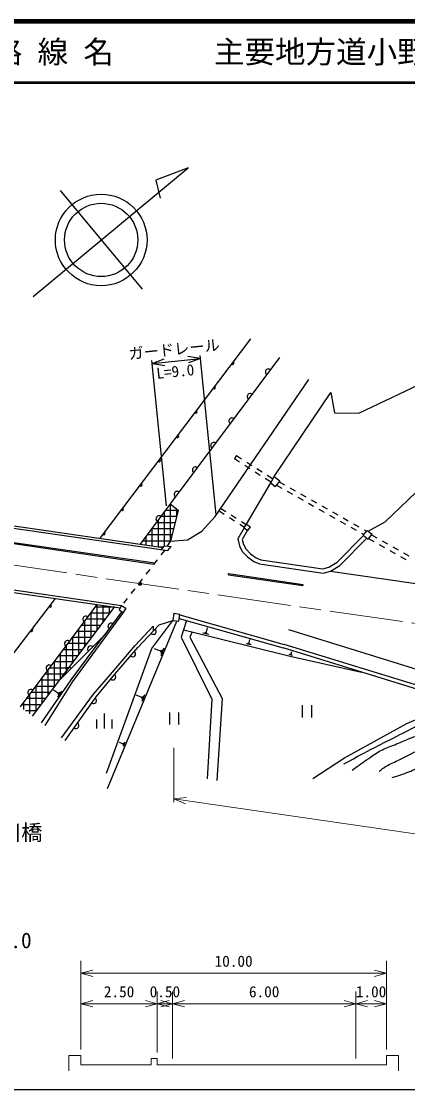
# Model space of a CAD drawing. Units: millimetres, scale not verified, with parts at other scales. Extents: x 40000 to 680000, y 20000 to 380000.
# Drawn here: x 185221 to 248447, y 205000 to 380000 of the extents above; entities that cross this region are included whole.
import ezdxf
from ezdxf.enums import TextEntityAlignment as Align

# ---------------------------------------------------------------- set-up
doc = ezdxf.new("R2010")
doc.units = ezdxf.units.MM
doc.header["$LTSCALE"] = 1000
doc.header["$PDMODE"] = 32
doc.header["$PDSIZE"] = 500
doc.linetypes.add('CHAIN', pattern=[18.5, 12, -1.5, 3.5, -1.5])
for name, color, linetype, lineweight in [('S-BGD', 7, 'Continuous', 25), ('S-BMK', 2, 'CHAIN', 13), ('S-STR-HTXT', 7, 'Continuous', 13), ('S-STR-STRC', 7, 'Continuous', 25), ('S-TTL', 2, 'Continuous', 140), ('S-TTL-BAND', 7, 'Continuous', 25), ('S-TTL-LINE', 7, 'Continuous', 50)]:
    doc.layers.add(name, color=color, linetype=linetype, lineweight=lineweight)
doc.layers.add('S-OTRS', color=6, linetype='Continuous')
doc.layers.add('S-TTL-TXT', color=7, linetype='Continuous')
doc.styles.add('ＭＳ ゴシック', font='')
doc.styles.get('ＭＳ ゴシック').set_extended_font_data('MS Gothic')

msp = doc.modelspace()

# ---------------------------------------------------------------- linework, layer by layer
at = {"layer": 'S-BGD'}
for p, q in [((187128, 334931), (212542, 356027)), ((212542, 356027), (207256, 353985)), ((207256, 353985), (207933, 351062)), ((191579, 352271), (204992, 336113)), ((198097, 295315), (222756, 328013)), ((216948, 298883), (232297, 321325)), ((240461, 315830), (252533, 321541)), ((226627, 305453), (235888, 319189)), ((235888, 319189), (236502, 315870)), ((236502, 315870), (240461, 315830)), ((220417, 308881), (220094, 308376)), ((220094, 308376), (220937, 307837)), ((220417, 308881), (221260, 308343)), ((244751, 298021), (255605, 308387)), ((221779, 307299), (222622, 306760)), ((222103, 307804), (222945, 307266)), ((223788, 306728), (224631, 306189)), ((223465, 306222), (224308, 305684)), ((225150, 305145), (225993, 304607)), ((225473, 305651), (226316, 305113)), ((226030, 304429), (226627, 305453)), ((226627, 305453), (227531, 304707)), ((227531, 304707), (226787, 303805)), ((227425, 304579), (228295, 304086)), ((222082, 297645), (226030, 304429)), ((226030, 304429), (226787, 303805)), ((226973, 304030), (227843, 303538)), ((228713, 303045), (229584, 302553)), ((229166, 303594), (230036, 303101)), ((230454, 302060), (231324, 301568)), ((230906, 302609), (231777, 302116)), ((232195, 301075), (233065, 300583)), ((232647, 301624), (233517, 301131)), ((208599, 299633), (208599, 294059)), ((208815, 299924), (210889, 299924)), ((209599, 300981), (209599, 294769)), ((209599, 300981), (210889, 299924)), ((210889, 299924), (209635, 294827)), ((210599, 300161), (210599, 298746)), ((217595, 299800), (218439, 299263)), ((217864, 300222), (218707, 299685)), ((233935, 300091), (234806, 299598)), ((234388, 300639), (235258, 300146)), ((236128, 299654), (236999, 299161)), ((181712, 297694), (208412, 293818)), ((207332, 297924), (210397, 297924)), ((207599, 298284), (207599, 293936)), ((208073, 298924), (210643, 298924)), ((214786, 296511), (216948, 298883)), ((219282, 298725), (220125, 298188)), ((219551, 299147), (220394, 298610)), ((220969, 297651), (221739, 297160)), ((221237, 298072), (222028, 297568)), ((221668, 297059), (222082, 297645)), ((222082, 297645), (222701, 297207)), ((235676, 299106), (236546, 298613)), ((237417, 298121), (238287, 297628)), ((237869, 298669), (238739, 298177)), ((239609, 297684), (240480, 297192)), ((241994, 296484), (244751, 298021)), ((181655, 297298), (209212, 293298)), ((205848, 295924), (209905, 295924)), ((206590, 296924), (210151, 296924)), ((206599, 296936), (206599, 294081)), ((212429, 295050), (214786, 296511)), ((221668, 297059), (220633, 295216)), ((222242, 296652), (221379, 295116)), ((221668, 297059), (222286, 296621)), ((222286, 296621), (222701, 297207)), ((236901, 291410), (241248, 295782)), ((239157, 297136), (240028, 296643)), ((240898, 296151), (241278, 295936)), ((241191, 295828), (241828, 296618)), ((241191, 295828), (241994, 295179)), ((241350, 296699), (241724, 296488)), ((241828, 296618), (242632, 295968)), ((241994, 295179), (242632, 295968)), ((242546, 295862), (243418, 295373)), ((181293, 294824), (206919, 291104)), ((181322, 295022), (207060, 291286)), ((205107, 294924), (209659, 294924)), ((205599, 295588), (205599, 294226)), ((208130, 293455), (208638, 294109)), ((208638, 294109), (209720, 293952)), ((209146, 294035), (209635, 294827)), ((209635, 294827), (212429, 295050)), ((220633, 295216), (220920, 294067)), ((220920, 294067), (221376, 293159)), ((221379, 295116), (221580, 294312)), ((221580, 294312), (221953, 293571)), ((237337, 290856), (241795, 295340)), ((242068, 295270), (242940, 294782)), ((243813, 294293), (244685, 293804)), ((244291, 294885), (245163, 294396)), ((207685, 293924), (208494, 293924)), ((208681, 293375), (208068, 292585)), ((209212, 293298), (209720, 293952)), ((221376, 293159), (222255, 292262)), ((221953, 293571), (222716, 292792)), ((222255, 292262), (223284, 291503)), ((222716, 292792), (223631, 292117)), ((245558, 293315), (246430, 292826)), ((246036, 293907), (246908, 293418)), ((247302, 292337), (248175, 291849)), ((247780, 292929), (248653, 292440)), ((207455, 291795), (206842, 291005)), ((207060, 291286), (206919, 291104)), ((223284, 291503), (224206, 291121)), ((223631, 292117), (224415, 291793)), ((224206, 291121), (234613, 289611)), ((224415, 291793), (234559, 290320)), ((234559, 290320), (235530, 290575)), ((235530, 290575), (236901, 291410)), ((235807, 289924), (237337, 290856)), ((206229, 290215), (205616, 289425)), ((219120, 289333), (219148, 289531)), ((219120, 289333), (231297, 287566)), ((219148, 289531), (231326, 287764)), ((234613, 289611), (235807, 289924)), ((235807, 289924), (249799, 287933)), ((180151, 287007), (201402, 283922)), ((180209, 287403), (201634, 284293)), ((203777, 287054), (203164, 286264)), ((205003, 288634), (204390, 287844)), ((231297, 287566), (231326, 287764)), ((177178, 267592), (190782, 285464)), ((202551, 285474), (201938, 284684)), ((197574, 284478), (185022, 267712)), ((187053, 266191), (200454, 284060)), ((200454, 284060), (197261, 284060)), ((197574, 284478), (197574, 280220)), ((198574, 284333), (198574, 281553)), ((199574, 284188), (199574, 282886)), ((201634, 284293), (201204, 283606)), ((201204, 283606), (201909, 283165)), ((201634, 284293), (202339, 283851)), ((202339, 283851), (201909, 283165)), ((193623, 271832), (201941, 283141)), ((195574, 281807), (195574, 277553)), ((198954, 282060), (195763, 282060)), ((199704, 283060), (196512, 283060)), ((196574, 283142), (196574, 278886)), ((199298, 254358), (210690, 281766)), ((201941, 283141), (201909, 283165)), ((206572, 277254), (210003, 281866)), ((207758, 281120), (210003, 281866)), ((210175, 283053), (210003, 281866)), ((210003, 281866), (210993, 281722)), ((210175, 283053), (211165, 282909)), ((210993, 281722), (211165, 282909)), ((211059, 282179), (228069, 277360)), ((211146, 282778), (228240, 277935)), ((212273, 281835), (211403, 279098)), ((197454, 280060), (194266, 280060)), ((194574, 280471), (194574, 276219)), ((198204, 281060), (195015, 281060)), ((203852, 277737), (206817, 280935)), ((206817, 280935), (206787, 280086)), ((211796, 280334), (229214, 276025)), ((215501, 279951), (215672, 280641)), ((253155, 272849), (228978, 280324)), ((193367, 272132), (198734, 279351)), ((196704, 279060), (193509, 279060)), ((193574, 279135), (193574, 274886)), ((211403, 279098), (216419, 268945)), ((213159, 279997), (212813, 279104)), ((212813, 279104), (218082, 269053)), ((215921, 279533), (214935, 279777)), ((215699, 279693), (215206, 279815)), ((215600, 279822), (215353, 279883)), ((215563, 279936), (215439, 279966)), ((222502, 278187), (222641, 278747)), ((195204, 277060), (192020, 277060)), ((192574, 277799), (192574, 273553)), ((195954, 278060), (192769, 278060)), ((199172, 256838), (206572, 277254)), ((200123, 273414), (203852, 277737)), ((207906, 276858), (207002, 277233)), ((207939, 276939), (207872, 276777)), ((208102, 276966), (207968, 276643)), ((208561, 277342), (208025, 276052)), ((208298, 277073), (208030, 276428)), ((222843, 277849), (222044, 278047)), ((222663, 277978), (222263, 278077)), ((222582, 278083), (222383, 278132)), ((222552, 278175), (222452, 278200)), ((252489, 269810), (228069, 277360)), ((252618, 270398), (228240, 277935)), ((229370, 276375), (229468, 276770)), ((193704, 275060), (190523, 275060)), ((190574, 275128), (190574, 270886)), ((194454, 276060), (191272, 276060)), ((191574, 276463), (191574, 272219)), ((229611, 276135), (229046, 276275)), ((229483, 276227), (229201, 276297)), ((229214, 276025), (240896, 273394)), ((229427, 276301), (229286, 276336)), ((229406, 276366), (229335, 276383)), ((192204, 273060), (189026, 273060)), ((189574, 273792), (189574, 269553)), ((192954, 274060), (189775, 274060)), ((197042, 269781), (200123, 273414)), ((191454, 272060), (188277, 272060)), ((188525, 265090), (193367, 272132)), ((188574, 272456), (188574, 268219)), ((189089, 264667), (193623, 271832)), ((186574, 269784), (186574, 266550)), ((189954, 270060), (186780, 270060)), ((190704, 271060), (187529, 271060)), ((187574, 271120), (187574, 266886)), ((191160, 269983), (190462, 270463)), ((191801, 270276), (191116, 269280)), ((191202, 270045), (191117, 269921)), ((191345, 270039), (191174, 269790)), ((191530, 270095), (191188, 269597)), ((191809, 262631), (197042, 269781)), ((204816, 269278), (204035, 269603)), ((205383, 269697), (204919, 268581)), ((188454, 268060), (185283, 268060)), ((185574, 268449), (185574, 267299)), ((189204, 269060), (186031, 269060)), ((204845, 269348), (204787, 269208)), ((204986, 269371), (204870, 269092)), ((205155, 269464), (204923, 268906)), ((216419, 268945), (215642, 255925)), ((218082, 269053), (217199, 255632)), ((231204, 267984), (231204, 265984)), ((232704, 267984), (232704, 265984)), ((187704, 267060), (185893, 267060)), ((198821, 264136), (198821, 266636)), ((209441, 266793), (209441, 264793)), ((210941, 266793), (210941, 264793)), ((248296, 264996), (252950, 266992)), ((197571, 264136), (197571, 265636)), ((200071, 264136), (200071, 265636)), ((238125, 259332), (248296, 264996)), ((201790, 261671), (201278, 261884)), ((201809, 261717), (201771, 261626)), ((201901, 261732), (201825, 261550)), ((202162, 261946), (201858, 261215)), ((202012, 261794), (201860, 261428)), ((232917, 255949), (238125, 259332))]:
    msp.add_line(p, q, dxfattribs=at)
for points in [[(227456, 324958), (209599, 300981), (204688, 294359)], [(201678, 283310), (198734, 279351), (191454, 272060)], [(192408, 262182), (197448, 269363), (200530, 273041), (204273, 277411), (207758, 281120)]]:
    msp.add_lwpolyline(points, dxfattribs=at)
for radius in [7500, 6000]:
    msp.add_circle((198285, 344192), radius, dxfattribs=at)
for centre, radius, start, end in [((219773, 324058), 250, 232.97795, 52.97795), ((225664, 322552), 500, 53.32271, 233.32271), ((216763, 320066), 250, 232.97795, 52.97795), ((222678, 318542), 500, 53.32271, 233.32271), ((213752, 316074), 250, 232.97795, 52.97795), ((219691, 314532), 500, 53.32271, 233.32271), ((210742, 312082), 250, 232.97795, 52.97795), ((216705, 310521), 500, 53.32271, 233.32271), ((207731, 308090), 250, 232.97795, 52.97795), ((213718, 306511), 500, 53.32271, 233.32271), ((204720, 304098), 250, 232.97795, 52.97795), ((210731, 302501), 500, 53.32271, 233.32271), ((201710, 300106), 250, 232.97795, 52.97795), ((207750, 298488), 500, 53.43662, 233.43662), ((198699, 296114), 250, 232.97795, 52.97795), ((189898, 284302), 250, 232.72251, 52.72251), ((195776, 282077), 500, 53.18093, 233.18093), ((186869, 280323), 250, 232.72251, 52.72251), ((199888, 280902), 500, 53.36747, 233.36747), ((206789, 280089), 500, 226.7788, 46.7788), ((192779, 278074), 500, 53.18093, 233.18093), ((196567, 277181), 500, 45.04353, 225.04353), ((203411, 276405), 500, 229.42204, 49.42204), ((189783, 274071), 500, 53.18093, 233.18093), ((193034, 273643), 500, 45.04353, 225.04353), ((200163, 272603), 500, 230.0417, 50.0417), ((186786, 270069), 500, 53.18093, 233.18093), ((197004, 268730), 500, 234.93601, 54.93601), ((194132, 264638), 500, 234.93601, 54.93601)]:
    msp.add_arc(centre, radius, start, end, dxfattribs=at)
for points, knots in [([(238011, 258352), (240495, 259713), (241137, 260075), (243171, 261124), (244530, 261825), (245306, 262188), (246666, 262888), (248107, 263629), (248920, 264033), (250346, 264801), (251129, 265223), (251577, 265444), (252327, 265922), (252666, 266139), (252884, 266246), (253134, 266561), (253273, 266736), (253329, 266863), (253369, 267082), (253441, 267479), (253467, 267718), (253390, 268114), (253326, 268447), (253263, 268590), (253092, 268930)], [0, 0, 0, 0, 1, 1, 1, 2, 2, 2, 3, 3, 3, 4, 4, 4, 5, 5, 5, 6, 6, 6, 7, 7, 7, 8, 8, 8, 8]), ([(239384, 257326), (240668, 258276), (241008, 258538), (242085, 259263), (242840, 259771), (243241, 260096), (244040, 260531), (244896, 260997), (245438, 261132), (246337, 261510), (247219, 261881), (247716, 262079), (248602, 262440), (251100, 263458), (252487, 264060), (255009, 265015), (255511, 265206), (255784, 265350), (256310, 265463), (256802, 265570), (257089, 265573), (257592, 265606), (258777, 265685), (259444, 265651), (260630, 265666), (261808, 265681), (262469, 265640), (263646, 265682), (264179, 265702), (264481, 265696), (265007, 265782), (265408, 265847), (265554, 265880), (266022, 266007)], [0, 0, 0, 0, 1, 1, 1, 2, 2, 2, 3, 3, 3, 4, 4, 4, 5, 5, 5, 6, 6, 6, 7, 7, 7, 8, 8, 8, 9, 9, 9, 10, 10, 10, 11, 11, 11, 11]), ([(243785, 257173), (244262, 257542), (244420, 257643), (244846, 257916), (245709, 258469), (246279, 258626), (247197, 259082), (248929, 259942), (249868, 260490), (251631, 261284), (252878, 261845), (253568, 262199), (254875, 262602), (255514, 262799), (255893, 262830), (256550, 262955), (257588, 263153), (258168, 263294), (259220, 263397), (260545, 263527), (261298, 263427), (262626, 263523), (263638, 263596), (264211, 263615), (265209, 263796), (266094, 263957), (266599, 264082), (267413, 264464), (267916, 264699), (268110, 264802), (268655, 265156)], [0, 0, 0, 0, 1, 1, 1, 2, 2, 2, 3, 3, 3, 4, 4, 4, 5, 5, 5, 6, 6, 6, 7, 7, 7, 8, 8, 8, 9, 9, 9, 10, 10, 10, 10]), ([(245941, 256135), (246740, 256373), (246958, 256446), (247603, 256668), (248679, 257036), (249249, 257332), (250315, 257728), (251790, 258277), (252616, 258587), (254111, 259078), (255410, 259505), (256141, 259739), (257466, 260077), (258668, 260384), (259358, 260484), (260565, 260774), (261392, 260973), (261868, 261044), (262675, 261314), (263579, 261617), (264060, 261856), (264938, 262229), (265874, 262627), (266390, 262869), (267316, 263290), (268198, 263692), (268477, 263822), (269568, 264332)], [0, 0, 0, 0, 1, 1, 1, 2, 2, 2, 3, 3, 3, 4, 4, 4, 5, 5, 5, 6, 6, 6, 7, 7, 7, 8, 8, 8, 9, 9, 9, 9])]:
    msp.add_open_spline(points, degree=3, knots=knots, dxfattribs=at)
at = {"layer": 'S-BMK'}
msp.add_line((180787, 291361), (402720, 259146), dxfattribs=at)
at = {"layer": 'S-OTRS'}
msp.add_point((204657, 287846), dxfattribs=at)
at = {"layer": 'S-STR-HTXT'}
for p, q in [((210175, 260998), (210175, 252119)), ((210175, 252625), (212232, 252871)), ((210175, 252625), (397819, 225387)), ((210175, 252625), (212077, 251804)), ((194964, 211577), (194964, 226077)), ((244964, 211577), (244964, 226077)), ((196896, 224595), (194964, 224077)), ((194964, 224077), (244964, 224077)), ((194964, 224077), (196896, 223560)), ((244964, 224077), (243033, 224595)), ((243033, 223560), (244964, 224077)), ((207464, 211077), (207464, 221077)), ((209964, 210077), (209964, 221077)), ((239964, 210077), (239964, 221077)), ((196896, 219595), (194964, 219077)), ((194964, 219077), (207464, 219077)), ((194964, 219077), (196896, 218560)), ((207464, 219077), (205533, 219595)), ((205533, 218560), (207464, 219077)), ((209396, 219595), (207464, 219077)), ((207464, 219077), (209964, 219077)), ((207464, 219077), (209396, 218560)), ((209964, 219077), (208033, 219595)), ((208033, 218560), (209964, 219077)), ((211896, 219595), (209964, 219077)), ((209964, 219077), (239964, 219077)), ((209964, 219077), (211896, 218560)), ((239964, 219077), (238033, 219595)), ((238033, 218560), (239964, 219077)), ((241896, 219595), (239964, 219077)), ((239964, 219077), (244964, 219077)), ((239964, 219077), (241896, 218560)), ((244964, 219077), (243033, 219595)), ((243033, 218560), (244964, 219077)), ((192964, 210577), (194964, 210577)), ((192964, 210577), (192964, 208077)), ((194964, 209077), (194964, 210577)), ((207464, 210077), (206464, 210077)), ((206464, 210077), (206464, 209077)), ((207464, 209077), (207464, 210077)), ((244964, 209077), (244964, 210577)), ((244964, 210577), (246964, 210577)), ((246964, 210577), (246964, 208077)), ((194964, 209077), (206464, 209077)), ((207464, 209077), (209964, 209077)), ((209964, 209077), (239964, 209077)), ((239964, 209077), (244964, 209077))]:
    msp.add_line(p, q, dxfattribs=at)
at = {"layer": 'S-STR-STRC'}
for p, q in [((209002, 300649), (206582, 324470)), ((206633, 323972), (214515, 324773)), ((206633, 323972), (208568, 324711)), ((206633, 323972), (208677, 323638)), ((214515, 324773), (212471, 325107)), ((214515, 324773), (212580, 324035)), ((217112, 299210), (214464, 325271))]:
    msp.add_line(p, q, dxfattribs=at)
at = {"layer": 'S-TTL'}
msp.add_line((680000, 380000), (40000, 380000), dxfattribs=at)
at = {"layer": 'S-TTL-BAND'}
msp.add_line((40000, 205000), (579000, 205000), dxfattribs=at)
at = {"layer": 'S-TTL-LINE'}
msp.add_line((40000, 370000), (680000, 370000), dxfattribs=at)

# ---------------------------------------------------------------- texts
at = {"layer": 'S-STR-HTXT', "style": 'ＭＳ ゴシック'}
for s, p in [('橋名\u3000\u3000\u3000瀬々川橋', (157185, 245068)), ('全幅\u3000\u3000\u3000W1=10.0', (157185, 227395))]:
    msp.add_text(s, height=2566, dxfattribs=at).set_placement(p, align=Align.BOTTOM_LEFT)
for s, p in [('10.00', (219964, 224577)), ('2.50', (201214, 219577)), ('0.50', (208714, 219577)), ('6.00', (224964, 219577)), ('1.00', (242464, 219577))]:
    msp.add_text(s, height=1833, dxfattribs=at).set_placement(p, align=Align.BOTTOM_CENTER)
at = {"layer": 'S-STR-STRC', "style": 'ＭＳ ゴシック'}
msp.add_text('ガードレール', height=1833, rotation=5.8, dxfattribs=at).set_placement((210369, 324831), align=Align.BOTTOM_CENTER)
msp.add_text('L=9.0', height=1833, rotation=5.8, dxfattribs=at).set_placement((210415, 322655), align=Align.MIDDLE_CENTER)
at = {"layer": 'S-TTL-TXT', "style": 'ＭＳ ゴシック'}
for s, p in [('路 線 名', (180380, 375000)), ('主要地方道小野田美東線', (216734, 375000))]:
    msp.add_text(s, height=3666, dxfattribs=at).set_placement(p, align=Align.MIDDLE_LEFT)

doc.saveas('drawing.dxf')
